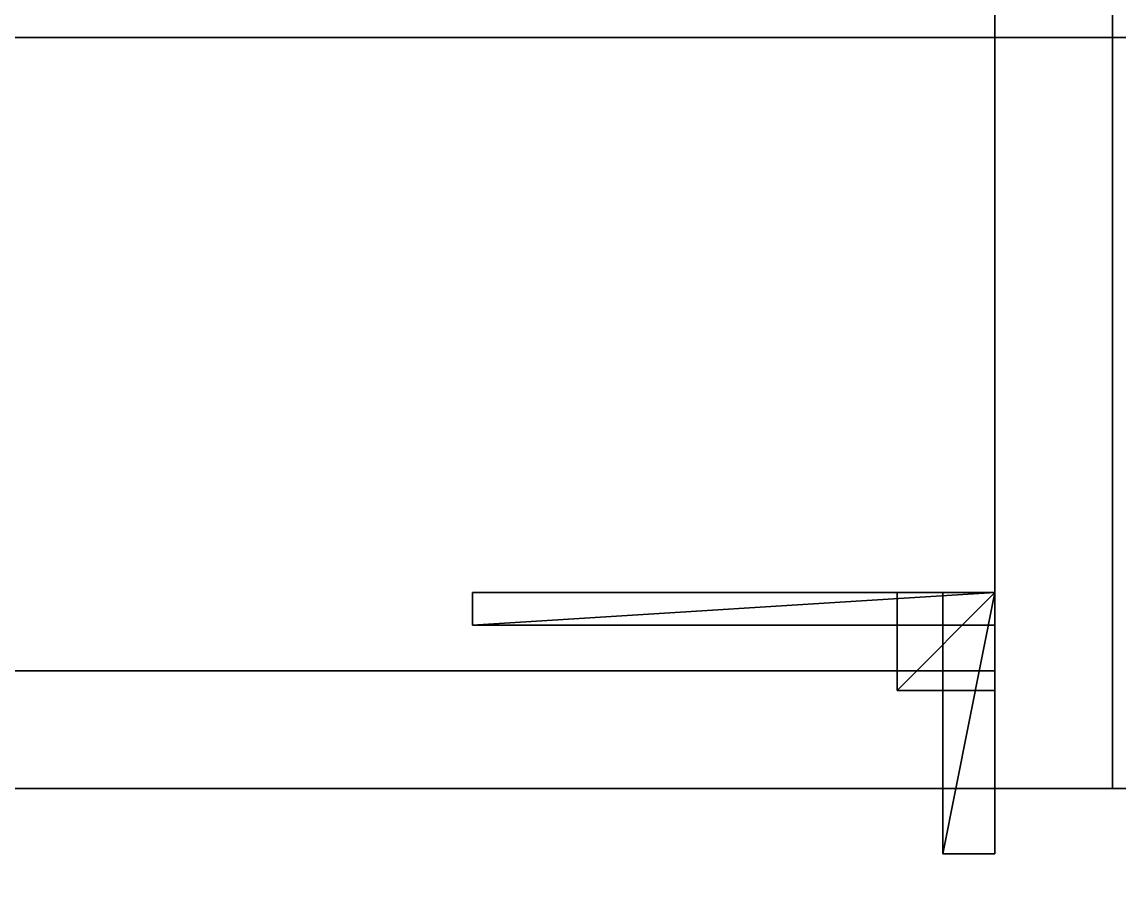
# Model space of a CAD drawing. Extents: x 0 to 6014, y -2453 to 0.
# Drawn here: x 750 to 918, y -1703.9 to -1572.6 of the extents above; entities that cross this region are included whole.
import ezdxf

# ---------------------------------------------------------------- set-up
doc = ezdxf.new("R2010")
doc.units = 0
for name, color, linetype in [('LAYER0', 7, 'CONTINUOUS'), ('LAYER1', 7, 'CONTINUOUS'), ('LAYER509', 7, 'CONTINUOUS'), ('LAYER572', 7, 'CONTINUOUS'), ('LAYER574', 2, 'CONTINUOUS'), ('LAYER575', 7, 'CONTINUOUS'), ('LAYER576', 253, 'CONTINUOUS'), ('LAYER577', 253, 'CONTINUOUS'), ('LAYER578', 253, 'CONTINUOUS'), ('LAYER579', 253, 'CONTINUOUS'), ('LAYER580', 253, 'CONTINUOUS'), ('LAYER581', 253, 'CONTINUOUS'), ('LAYER590', 2, 'CONTINUOUS'), ('LAYER591', 7, 'CONTINUOUS'), ('LAYER592', 253, 'CONTINUOUS'), ('LAYER593', 253, 'CONTINUOUS'), ('LAYER594', 253, 'CONTINUOUS'), ('LAYER595', 253, 'CONTINUOUS'), ('LAYER596', 253, 'CONTINUOUS'), ('LAYER597', 253, 'CONTINUOUS'), ('LAYER606', 7, 'CONTINUOUS'), ('LAYER607', 7, 'CONTINUOUS'), ('LAYER608', 7, 'CONTINUOUS'), ('LAYER609', 7, 'CONTINUOUS'), ('LAYER610', 7, 'CONTINUOUS'), ('LAYER697', 7, 'CONTINUOUS')]:
    doc.layers.add(name, color=color, linetype=linetype)

msp = doc.modelspace()

# ---------------------------------------------------------------- linework, layer by layer
at = {"layer": 'LAYER0'}
for points, invisible_edges in [([(1065, -10), (0, -1840), (0, -10), (1065, -10)], 1), ([(0, -1840), (1065, -10), (1065, -265), (0, -1840)], 5), ([(2107, -1840, 5), (0, -10, 5), (0, -1840, 5), (2107, -1840, 5)], 1), ([(0, -10, 5), (2107, -1840, 5), (1065, -265, 5), (0, -10, 5)], 7), ([(0, -1840), (1065, -265), (2107, -1840), (0, -1840)], 3)]:
    msp.add_3dface(points, dxfattribs=dict(at, invisible_edges=invisible_edges))
at = {"layer": 'LAYER1'}
for points, invisible_edges in [([(0, -1840, 5), (150, -1690, 5), (2107, -1840, 5), (0, -1840, 5)], 3), ([(2107, -1840, 5), (150, -1690, 5), (2257, -1690, 5), (2107, -1840, 5)], 5), ([(150, -1690, 2334), (2257, -1690, 5), (150, -1690, 5), (150, -1690, 2334)], 1), ([(2257, -1690, 5), (150, -1690, 2334), (2257, -1690, 2334), (2257, -1690, 5)], 1)]:
    msp.add_3dface(points, dxfattribs=dict(at, invisible_edges=invisible_edges))
at = {"layer": 'LAYER509', "invisible_edges": 1}
for points in [[(935, -1690, 155), (917, -1490, 155), (935, -1490, 155), (935, -1690, 155)], [(917, -1490, 155), (935, -1690, 155), (917, -1690, 155), (917, -1490, 155)], [(917, -1690, 2293), (935, -1490, 2293), (917, -1490, 2293), (917, -1690, 2293)], [(935, -1490, 2293), (917, -1690, 2293), (935, -1690, 2293), (935, -1490, 2293)], [(917, -1490, 155), (917, -1690, 2293), (917, -1490, 2293), (917, -1490, 155)], [(917, -1690, 2293), (917, -1490, 155), (917, -1690, 155), (917, -1690, 2293)], [(917, -1690, 2293), (935, -1690, 155), (935, -1690, 2293), (917, -1690, 2293)], [(935, -1690, 155), (917, -1690, 2293), (917, -1690, 155), (935, -1690, 155)]]:
    msp.add_3dface(points, dxfattribs=at)
at = {"layer": 'LAYER572', "invisible_edges": 1}
for points in [[(899, -1690, 2293), (899, -1490, 155), (899, -1690, 155), (899, -1690, 2293)], [(899, -1490, 155), (899, -1690, 2293), (899, -1490, 2293), (899, -1490, 155)], [(917, -1690, 155), (899, -1490, 155), (917, -1490, 155), (917, -1690, 155)], [(899, -1490, 155), (917, -1690, 155), (899, -1690, 155), (899, -1490, 155)], [(899, -1690, 2293), (917, -1490, 2293), (899, -1490, 2293), (899, -1690, 2293)], [(917, -1490, 2293), (899, -1690, 2293), (917, -1690, 2293), (917, -1490, 2293)], [(917, -1490, 2293), (917, -1690, 155), (917, -1490, 155), (917, -1490, 2293)], [(917, -1690, 155), (917, -1490, 2293), (917, -1690, 2293), (917, -1690, 155)], [(917, -1690, 155), (899, -1690, 2293), (899, -1690, 155), (917, -1690, 155)], [(899, -1690, 2293), (917, -1690, 155), (917, -1690, 2293), (899, -1690, 2293)]]:
    msp.add_3dface(points, dxfattribs=at)
at = {"layer": 'LAYER574'}
for points in [[(819, -1660, 2239.5), (819, -1665, 2239.5), (819, -1660, 2262.5), (819, -1660, 2239.5)], [(819, -1660, 2262.5), (819, -1665, 2239.5), (819, -1665, 2262.5), (819, -1660, 2262.5)], [(819, -1660, 2262.5), (819, -1665, 2262.5), (899, -1660, 2262.5), (819, -1660, 2262.5)], [(899, -1660, 2262.5), (819, -1665, 2262.5), (899, -1665, 2262.5), (899, -1660, 2262.5)], [(819, -1660, 2262.5), (899, -1660, 2262.5), (819, -1660, 2239.5), (819, -1660, 2262.5)], [(819, -1660, 2239.5), (899, -1660, 2262.5), (899, -1660, 2239.5), (819, -1660, 2239.5)], [(819, -1660, 2239.5), (899, -1660, 2239.5), (819, -1665, 2239.5), (819, -1660, 2239.5)], [(819, -1665, 2239.5), (899, -1660, 2239.5), (899, -1665, 2239.5), (819, -1665, 2239.5)], [(899, -1660, 2262.5), (899, -1665, 2262.5), (899, -1660, 2239.5), (899, -1660, 2262.5)], [(899, -1660, 2239.5), (899, -1665, 2262.5), (899, -1665, 2239.5), (899, -1660, 2239.5)], [(819, -1665, 2239.5), (899, -1665, 2239.5), (819, -1665, 2262.5), (819, -1665, 2239.5)], [(819, -1665, 2262.5), (899, -1665, 2239.5), (899, -1665, 2262.5), (819, -1665, 2262.5)]]:
    msp.add_3dface(points, dxfattribs=at)
at = {"layer": 'LAYER575', "invisible_edges": 1}
for points in [[(899, -1660, 2239.5), (819, -1660, 2262.5), (899, -1660, 2262.5), (899, -1660, 2239.5)], [(819, -1660, 2262.5), (899, -1660, 2239.5), (819, -1660, 2239.5), (819, -1660, 2262.5)], [(899, -1665, 2262.5), (819, -1660, 2262.5), (819, -1665, 2262.5), (899, -1665, 2262.5)], [(819, -1660, 2262.5), (899, -1665, 2262.5), (899, -1660, 2262.5), (819, -1660, 2262.5)], [(819, -1665, 2239.5), (819, -1660, 2262.5), (819, -1660, 2239.5), (819, -1665, 2239.5)], [(819, -1660, 2262.5), (819, -1665, 2239.5), (819, -1665, 2262.5), (819, -1660, 2262.5)], [(899, -1660, 2239.5), (819, -1665, 2239.5), (819, -1660, 2239.5), (899, -1660, 2239.5)], [(819, -1665, 2239.5), (899, -1660, 2239.5), (899, -1665, 2239.5), (819, -1665, 2239.5)], [(899, -1665, 2262.5), (899, -1660, 2239.5), (899, -1660, 2262.5), (899, -1665, 2262.5)], [(899, -1660, 2239.5), (899, -1665, 2262.5), (899, -1665, 2239.5), (899, -1660, 2239.5)], [(819, -1665, 2239.5), (899, -1665, 2262.5), (819, -1665, 2262.5), (819, -1665, 2239.5)], [(899, -1665, 2262.5), (819, -1665, 2239.5), (899, -1665, 2239.5), (899, -1665, 2262.5)]]:
    msp.add_3dface(points, dxfattribs=at)
at = {"layer": 'LAYER576'}
for points in [[(884, -1660, 2247.5), (884, -1675, 2247.5), (884, -1660, 2262.5), (884, -1660, 2247.5)], [(884, -1660, 2262.5), (884, -1675, 2247.5), (884, -1675, 2262.5), (884, -1660, 2262.5)], [(884, -1660, 2262.5), (884, -1675, 2262.5), (899, -1660, 2262.5), (884, -1660, 2262.5)], [(899, -1660, 2262.5), (884, -1675, 2262.5), (899, -1675, 2262.5), (899, -1660, 2262.5)], [(884, -1660, 2262.5), (899, -1660, 2262.5), (884, -1660, 2247.5), (884, -1660, 2262.5)], [(884, -1660, 2247.5), (899, -1660, 2262.5), (899, -1660, 2247.5), (884, -1660, 2247.5)], [(884, -1660, 2247.5), (899, -1660, 2247.5), (884, -1675, 2247.5), (884, -1660, 2247.5)], [(884, -1675, 2247.5), (899, -1660, 2247.5), (899, -1675, 2247.5), (884, -1675, 2247.5)], [(899, -1660, 2262.5), (899, -1675, 2262.5), (899, -1660, 2247.5), (899, -1660, 2262.5)], [(899, -1660, 2247.5), (899, -1675, 2262.5), (899, -1675, 2247.5), (899, -1660, 2247.5)], [(884, -1675, 2247.5), (899, -1675, 2247.5), (884, -1675, 2262.5), (884, -1675, 2247.5)], [(884, -1675, 2262.5), (899, -1675, 2247.5), (899, -1675, 2262.5), (884, -1675, 2262.5)]]:
    msp.add_3dface(points, dxfattribs=at)
at = {"layer": 'LAYER577'}
for points in [[(884, -1660, 2247.5), (884, -1675, 2247.5), (884, -1660, 2262.5), (884, -1660, 2247.5)], [(884, -1660, 2262.5), (884, -1675, 2247.5), (884, -1675, 2262.5), (884, -1660, 2262.5)], [(884, -1660, 2262.5), (884, -1675, 2262.5), (899, -1660, 2262.5), (884, -1660, 2262.5)], [(899, -1660, 2262.5), (884, -1675, 2262.5), (899, -1675, 2262.5), (899, -1660, 2262.5)], [(884, -1660, 2262.5), (899, -1660, 2262.5), (884, -1660, 2247.5), (884, -1660, 2262.5)], [(884, -1660, 2247.5), (899, -1660, 2262.5), (899, -1660, 2247.5), (884, -1660, 2247.5)], [(884, -1660, 2247.5), (899, -1660, 2247.5), (884, -1675, 2247.5), (884, -1660, 2247.5)], [(884, -1675, 2247.5), (899, -1660, 2247.5), (899, -1675, 2247.5), (884, -1675, 2247.5)], [(899, -1660, 2262.5), (899, -1675, 2262.5), (899, -1660, 2247.5), (899, -1660, 2262.5)], [(899, -1660, 2247.5), (899, -1675, 2262.5), (899, -1675, 2247.5), (899, -1660, 2247.5)], [(884, -1675, 2247.5), (899, -1675, 2247.5), (884, -1675, 2262.5), (884, -1675, 2247.5)], [(884, -1675, 2262.5), (899, -1675, 2247.5), (899, -1675, 2262.5), (884, -1675, 2262.5)]]:
    msp.add_3dface(points, dxfattribs=at)
at = {"layer": 'LAYER578'}
for points in [[(884, -1660, 2247.5), (884, -1675, 2247.5), (884, -1660, 2262.5), (884, -1660, 2247.5)], [(884, -1660, 2262.5), (884, -1675, 2247.5), (884, -1675, 2262.5), (884, -1660, 2262.5)], [(884, -1660, 2262.5), (884, -1675, 2262.5), (899, -1660, 2262.5), (884, -1660, 2262.5)], [(899, -1660, 2262.5), (884, -1675, 2262.5), (899, -1675, 2262.5), (899, -1660, 2262.5)], [(884, -1660, 2262.5), (899, -1660, 2262.5), (884, -1660, 2247.5), (884, -1660, 2262.5)], [(884, -1660, 2247.5), (899, -1660, 2262.5), (899, -1660, 2247.5), (884, -1660, 2247.5)], [(884, -1660, 2247.5), (899, -1660, 2247.5), (884, -1675, 2247.5), (884, -1660, 2247.5)], [(884, -1675, 2247.5), (899, -1660, 2247.5), (899, -1675, 2247.5), (884, -1675, 2247.5)], [(899, -1660, 2262.5), (899, -1675, 2262.5), (899, -1660, 2247.5), (899, -1660, 2262.5)], [(899, -1660, 2247.5), (899, -1675, 2262.5), (899, -1675, 2247.5), (899, -1660, 2247.5)], [(884, -1675, 2247.5), (899, -1675, 2247.5), (884, -1675, 2262.5), (884, -1675, 2247.5)], [(884, -1675, 2262.5), (899, -1675, 2247.5), (899, -1675, 2262.5), (884, -1675, 2262.5)]]:
    msp.add_3dface(points, dxfattribs=at)
at = {"layer": 'LAYER579'}
for points in [[(884, -1660, 2247.5), (884, -1675, 2247.5), (884, -1660, 2262.5), (884, -1660, 2247.5)], [(884, -1660, 2262.5), (884, -1675, 2247.5), (884, -1675, 2262.5), (884, -1660, 2262.5)], [(884, -1660, 2262.5), (884, -1675, 2262.5), (899, -1660, 2262.5), (884, -1660, 2262.5)], [(899, -1660, 2262.5), (884, -1675, 2262.5), (899, -1675, 2262.5), (899, -1660, 2262.5)], [(884, -1660, 2262.5), (899, -1660, 2262.5), (884, -1660, 2247.5), (884, -1660, 2262.5)], [(884, -1660, 2247.5), (899, -1660, 2262.5), (899, -1660, 2247.5), (884, -1660, 2247.5)], [(884, -1660, 2247.5), (899, -1660, 2247.5), (884, -1675, 2247.5), (884, -1660, 2247.5)], [(884, -1675, 2247.5), (899, -1660, 2247.5), (899, -1675, 2247.5), (884, -1675, 2247.5)], [(899, -1660, 2262.5), (899, -1675, 2262.5), (899, -1660, 2247.5), (899, -1660, 2262.5)], [(899, -1660, 2247.5), (899, -1675, 2262.5), (899, -1675, 2247.5), (899, -1660, 2247.5)], [(884, -1675, 2247.5), (899, -1675, 2247.5), (884, -1675, 2262.5), (884, -1675, 2247.5)], [(884, -1675, 2262.5), (899, -1675, 2247.5), (899, -1675, 2262.5), (884, -1675, 2262.5)]]:
    msp.add_3dface(points, dxfattribs=at)
at = {"layer": 'LAYER580'}
for points in [[(891, -1660, 2254.5), (891, -1700, 2254.5), (891, -1660, 2262.5), (891, -1660, 2254.5)], [(891, -1660, 2262.5), (891, -1700, 2254.5), (891, -1700, 2262.5), (891, -1660, 2262.5)], [(891, -1660, 2262.5), (891, -1700, 2262.5), (899, -1660, 2262.5), (891, -1660, 2262.5)], [(899, -1660, 2262.5), (891, -1700, 2262.5), (899, -1700, 2262.5), (899, -1660, 2262.5)], [(891, -1660, 2262.5), (899, -1660, 2262.5), (891, -1660, 2254.5), (891, -1660, 2262.5)], [(891, -1660, 2254.5), (899, -1660, 2262.5), (899, -1660, 2254.5), (891, -1660, 2254.5)], [(891, -1660, 2254.5), (899, -1660, 2254.5), (891, -1700, 2254.5), (891, -1660, 2254.5)], [(891, -1700, 2254.5), (899, -1660, 2254.5), (899, -1700, 2254.5), (891, -1700, 2254.5)], [(899, -1660, 2262.5), (899, -1700, 2262.5), (899, -1660, 2254.5), (899, -1660, 2262.5)], [(899, -1660, 2254.5), (899, -1700, 2262.5), (899, -1700, 2254.5), (899, -1660, 2254.5)], [(891, -1700, 2254.5), (899, -1700, 2254.5), (891, -1700, 2262.5), (891, -1700, 2254.5)], [(891, -1700, 2262.5), (899, -1700, 2254.5), (899, -1700, 2262.5), (891, -1700, 2262.5)]]:
    msp.add_3dface(points, dxfattribs=at)
at = {"layer": 'LAYER581'}
for points in [[(819, -1660, 2246.5), (819, -1665, 2246.5), (819, -1660, 2262.5), (819, -1660, 2246.5)], [(819, -1660, 2262.5), (819, -1665, 2246.5), (819, -1665, 2262.5), (819, -1660, 2262.5)], [(819, -1660, 2262.5), (819, -1665, 2262.5), (899, -1660, 2262.5), (819, -1660, 2262.5)], [(899, -1660, 2262.5), (819, -1665, 2262.5), (899, -1665, 2262.5), (899, -1660, 2262.5)], [(819, -1660, 2262.5), (899, -1660, 2262.5), (819, -1660, 2246.5), (819, -1660, 2262.5)], [(819, -1660, 2246.5), (899, -1660, 2262.5), (899, -1660, 2246.5), (819, -1660, 2246.5)], [(819, -1660, 2246.5), (899, -1660, 2246.5), (819, -1665, 2246.5), (819, -1660, 2246.5)], [(819, -1665, 2246.5), (899, -1660, 2246.5), (899, -1665, 2246.5), (819, -1665, 2246.5)], [(899, -1660, 2262.5), (899, -1665, 2262.5), (899, -1660, 2246.5), (899, -1660, 2262.5)], [(899, -1660, 2246.5), (899, -1665, 2262.5), (899, -1665, 2246.5), (899, -1660, 2246.5)], [(819, -1665, 2246.5), (899, -1665, 2246.5), (819, -1665, 2262.5), (819, -1665, 2246.5)], [(819, -1665, 2262.5), (899, -1665, 2246.5), (899, -1665, 2262.5), (819, -1665, 2262.5)]]:
    msp.add_3dface(points, dxfattribs=at)
at = {"layer": 'LAYER590'}
for points in [[(819, -1660, 1183), (819, -1665, 1183), (819, -1660, 1206), (819, -1660, 1183)], [(819, -1660, 1206), (819, -1665, 1183), (819, -1665, 1206), (819, -1660, 1206)], [(819, -1660, 1206), (819, -1665, 1206), (899, -1660, 1206), (819, -1660, 1206)], [(899, -1660, 1206), (819, -1665, 1206), (899, -1665, 1206), (899, -1660, 1206)], [(819, -1660, 1206), (899, -1660, 1206), (819, -1660, 1183), (819, -1660, 1206)], [(819, -1660, 1183), (899, -1660, 1206), (899, -1660, 1183), (819, -1660, 1183)], [(819, -1660, 1183), (899, -1660, 1183), (819, -1665, 1183), (819, -1660, 1183)], [(819, -1665, 1183), (899, -1660, 1183), (899, -1665, 1183), (819, -1665, 1183)], [(899, -1660, 1206), (899, -1665, 1206), (899, -1660, 1183), (899, -1660, 1206)], [(899, -1660, 1183), (899, -1665, 1206), (899, -1665, 1183), (899, -1660, 1183)], [(819, -1665, 1183), (899, -1665, 1183), (819, -1665, 1206), (819, -1665, 1183)], [(819, -1665, 1206), (899, -1665, 1183), (899, -1665, 1206), (819, -1665, 1206)]]:
    msp.add_3dface(points, dxfattribs=at)
at = {"layer": 'LAYER591', "invisible_edges": 1}
for points in [[(899, -1660, 1183), (819, -1660, 1206), (899, -1660, 1206), (899, -1660, 1183)], [(819, -1660, 1206), (899, -1660, 1183), (819, -1660, 1183), (819, -1660, 1206)], [(899, -1665, 1206), (819, -1660, 1206), (819, -1665, 1206), (899, -1665, 1206)], [(819, -1660, 1206), (899, -1665, 1206), (899, -1660, 1206), (819, -1660, 1206)], [(819, -1665, 1183), (819, -1660, 1206), (819, -1660, 1183), (819, -1665, 1183)], [(819, -1660, 1206), (819, -1665, 1183), (819, -1665, 1206), (819, -1660, 1206)], [(899, -1660, 1183), (819, -1665, 1183), (819, -1660, 1183), (899, -1660, 1183)], [(819, -1665, 1183), (899, -1660, 1183), (899, -1665, 1183), (819, -1665, 1183)], [(899, -1665, 1206), (899, -1660, 1183), (899, -1660, 1206), (899, -1665, 1206)], [(899, -1660, 1183), (899, -1665, 1206), (899, -1665, 1183), (899, -1660, 1183)], [(819, -1665, 1183), (899, -1665, 1206), (819, -1665, 1206), (819, -1665, 1183)], [(899, -1665, 1206), (819, -1665, 1183), (899, -1665, 1183), (899, -1665, 1206)]]:
    msp.add_3dface(points, dxfattribs=at)
at = {"layer": 'LAYER592'}
for points in [[(884, -1660, 1191), (884, -1675, 1191), (884, -1660, 1206), (884, -1660, 1191)], [(884, -1660, 1206), (884, -1675, 1191), (884, -1675, 1206), (884, -1660, 1206)], [(884, -1660, 1206), (884, -1675, 1206), (899, -1660, 1206), (884, -1660, 1206)], [(899, -1660, 1206), (884, -1675, 1206), (899, -1675, 1206), (899, -1660, 1206)], [(884, -1660, 1206), (899, -1660, 1206), (884, -1660, 1191), (884, -1660, 1206)], [(884, -1660, 1191), (899, -1660, 1206), (899, -1660, 1191), (884, -1660, 1191)], [(884, -1660, 1191), (899, -1660, 1191), (884, -1675, 1191), (884, -1660, 1191)], [(884, -1675, 1191), (899, -1660, 1191), (899, -1675, 1191), (884, -1675, 1191)], [(899, -1660, 1206), (899, -1675, 1206), (899, -1660, 1191), (899, -1660, 1206)], [(899, -1660, 1191), (899, -1675, 1206), (899, -1675, 1191), (899, -1660, 1191)], [(884, -1675, 1191), (899, -1675, 1191), (884, -1675, 1206), (884, -1675, 1191)], [(884, -1675, 1206), (899, -1675, 1191), (899, -1675, 1206), (884, -1675, 1206)]]:
    msp.add_3dface(points, dxfattribs=at)
at = {"layer": 'LAYER593'}
for points in [[(884, -1660, 1191), (884, -1675, 1191), (884, -1660, 1206), (884, -1660, 1191)], [(884, -1660, 1206), (884, -1675, 1191), (884, -1675, 1206), (884, -1660, 1206)], [(884, -1660, 1206), (884, -1675, 1206), (899, -1660, 1206), (884, -1660, 1206)], [(899, -1660, 1206), (884, -1675, 1206), (899, -1675, 1206), (899, -1660, 1206)], [(884, -1660, 1206), (899, -1660, 1206), (884, -1660, 1191), (884, -1660, 1206)], [(884, -1660, 1191), (899, -1660, 1206), (899, -1660, 1191), (884, -1660, 1191)], [(884, -1660, 1191), (899, -1660, 1191), (884, -1675, 1191), (884, -1660, 1191)], [(884, -1675, 1191), (899, -1660, 1191), (899, -1675, 1191), (884, -1675, 1191)], [(899, -1660, 1206), (899, -1675, 1206), (899, -1660, 1191), (899, -1660, 1206)], [(899, -1660, 1191), (899, -1675, 1206), (899, -1675, 1191), (899, -1660, 1191)], [(884, -1675, 1191), (899, -1675, 1191), (884, -1675, 1206), (884, -1675, 1191)], [(884, -1675, 1206), (899, -1675, 1191), (899, -1675, 1206), (884, -1675, 1206)]]:
    msp.add_3dface(points, dxfattribs=at)
at = {"layer": 'LAYER594'}
for points in [[(884, -1660, 1191), (884, -1675, 1191), (884, -1660, 1206), (884, -1660, 1191)], [(884, -1660, 1206), (884, -1675, 1191), (884, -1675, 1206), (884, -1660, 1206)], [(884, -1660, 1206), (884, -1675, 1206), (899, -1660, 1206), (884, -1660, 1206)], [(899, -1660, 1206), (884, -1675, 1206), (899, -1675, 1206), (899, -1660, 1206)], [(884, -1660, 1206), (899, -1660, 1206), (884, -1660, 1191), (884, -1660, 1206)], [(884, -1660, 1191), (899, -1660, 1206), (899, -1660, 1191), (884, -1660, 1191)], [(884, -1660, 1191), (899, -1660, 1191), (884, -1675, 1191), (884, -1660, 1191)], [(884, -1675, 1191), (899, -1660, 1191), (899, -1675, 1191), (884, -1675, 1191)], [(899, -1660, 1206), (899, -1675, 1206), (899, -1660, 1191), (899, -1660, 1206)], [(899, -1660, 1191), (899, -1675, 1206), (899, -1675, 1191), (899, -1660, 1191)], [(884, -1675, 1191), (899, -1675, 1191), (884, -1675, 1206), (884, -1675, 1191)], [(884, -1675, 1206), (899, -1675, 1191), (899, -1675, 1206), (884, -1675, 1206)]]:
    msp.add_3dface(points, dxfattribs=at)
at = {"layer": 'LAYER595'}
for points in [[(884, -1660, 1191), (884, -1675, 1191), (884, -1660, 1206), (884, -1660, 1191)], [(884, -1660, 1206), (884, -1675, 1191), (884, -1675, 1206), (884, -1660, 1206)], [(884, -1660, 1206), (884, -1675, 1206), (899, -1660, 1206), (884, -1660, 1206)], [(899, -1660, 1206), (884, -1675, 1206), (899, -1675, 1206), (899, -1660, 1206)], [(884, -1660, 1206), (899, -1660, 1206), (884, -1660, 1191), (884, -1660, 1206)], [(884, -1660, 1191), (899, -1660, 1206), (899, -1660, 1191), (884, -1660, 1191)], [(884, -1660, 1191), (899, -1660, 1191), (884, -1675, 1191), (884, -1660, 1191)], [(884, -1675, 1191), (899, -1660, 1191), (899, -1675, 1191), (884, -1675, 1191)], [(899, -1660, 1206), (899, -1675, 1206), (899, -1660, 1191), (899, -1660, 1206)], [(899, -1660, 1191), (899, -1675, 1206), (899, -1675, 1191), (899, -1660, 1191)], [(884, -1675, 1191), (899, -1675, 1191), (884, -1675, 1206), (884, -1675, 1191)], [(884, -1675, 1206), (899, -1675, 1191), (899, -1675, 1206), (884, -1675, 1206)]]:
    msp.add_3dface(points, dxfattribs=at)
at = {"layer": 'LAYER596'}
for points in [[(891, -1660, 1198), (891, -1700, 1198), (891, -1660, 1206), (891, -1660, 1198)], [(891, -1660, 1206), (891, -1700, 1198), (891, -1700, 1206), (891, -1660, 1206)], [(891, -1660, 1206), (891, -1700, 1206), (899, -1660, 1206), (891, -1660, 1206)], [(899, -1660, 1206), (891, -1700, 1206), (899, -1700, 1206), (899, -1660, 1206)], [(891, -1660, 1206), (899, -1660, 1206), (891, -1660, 1198), (891, -1660, 1206)], [(891, -1660, 1198), (899, -1660, 1206), (899, -1660, 1198), (891, -1660, 1198)], [(891, -1660, 1198), (899, -1660, 1198), (891, -1700, 1198), (891, -1660, 1198)], [(891, -1700, 1198), (899, -1660, 1198), (899, -1700, 1198), (891, -1700, 1198)], [(899, -1660, 1206), (899, -1700, 1206), (899, -1660, 1198), (899, -1660, 1206)], [(899, -1660, 1198), (899, -1700, 1206), (899, -1700, 1198), (899, -1660, 1198)], [(891, -1700, 1198), (899, -1700, 1198), (891, -1700, 1206), (891, -1700, 1198)], [(891, -1700, 1206), (899, -1700, 1198), (899, -1700, 1206), (891, -1700, 1206)]]:
    msp.add_3dface(points, dxfattribs=at)
at = {"layer": 'LAYER597'}
for points in [[(819, -1660, 1190), (819, -1665, 1190), (819, -1660, 1206), (819, -1660, 1190)], [(819, -1660, 1206), (819, -1665, 1190), (819, -1665, 1206), (819, -1660, 1206)], [(819, -1660, 1206), (819, -1665, 1206), (899, -1660, 1206), (819, -1660, 1206)], [(899, -1660, 1206), (819, -1665, 1206), (899, -1665, 1206), (899, -1660, 1206)], [(819, -1660, 1206), (899, -1660, 1206), (819, -1660, 1190), (819, -1660, 1206)], [(819, -1660, 1190), (899, -1660, 1206), (899, -1660, 1190), (819, -1660, 1190)], [(819, -1660, 1190), (899, -1660, 1190), (819, -1665, 1190), (819, -1660, 1190)], [(819, -1665, 1190), (899, -1660, 1190), (899, -1665, 1190), (819, -1665, 1190)], [(899, -1660, 1206), (899, -1665, 1206), (899, -1660, 1190), (899, -1660, 1206)], [(899, -1660, 1190), (899, -1665, 1206), (899, -1665, 1190), (899, -1660, 1190)], [(819, -1665, 1190), (899, -1665, 1190), (819, -1665, 1206), (819, -1665, 1190)], [(819, -1665, 1206), (899, -1665, 1190), (899, -1665, 1206), (819, -1665, 1206)]]:
    msp.add_3dface(points, dxfattribs=at)
at = {"layer": 'LAYER606', "invisible_edges": 1}
for points in [[(265, -1690, 156), (899, -1490, 156), (899, -1690, 156), (265, -1690, 156)], [(899, -1490, 156), (265, -1690, 156), (265, -1490, 156), (899, -1490, 156)], [(265, -1490, 174), (899, -1690, 174), (899, -1490, 174), (265, -1490, 174)], [(899, -1690, 174), (265, -1490, 174), (265, -1690, 174), (899, -1690, 174)], [(899, -1690, 174), (899, -1490, 156), (899, -1490, 174), (899, -1690, 174)], [(899, -1490, 156), (899, -1690, 174), (899, -1690, 156), (899, -1490, 156)], [(899, -1690, 174), (265, -1690, 156), (899, -1690, 156), (899, -1690, 174)], [(265, -1690, 156), (899, -1690, 174), (265, -1690, 174), (265, -1690, 156)]]:
    msp.add_3dface(points, dxfattribs=at)
at = {"layer": 'LAYER607', "invisible_edges": 1}
for points in [[(899, -1690, 2292), (265, -1490, 2292), (265, -1690, 2292), (899, -1690, 2292)], [(265, -1490, 2292), (899, -1690, 2292), (899, -1490, 2292), (265, -1490, 2292)], [(899, -1490, 2274), (265, -1690, 2274), (265, -1490, 2274), (899, -1490, 2274)], [(265, -1690, 2274), (899, -1490, 2274), (899, -1690, 2274), (265, -1690, 2274)], [(899, -1690, 2292), (899, -1490, 2274), (899, -1490, 2292), (899, -1690, 2292)], [(899, -1490, 2274), (899, -1690, 2292), (899, -1690, 2274), (899, -1490, 2274)], [(265, -1690, 2274), (899, -1690, 2292), (265, -1690, 2292), (265, -1690, 2274)], [(899, -1690, 2292), (265, -1690, 2274), (899, -1690, 2274), (899, -1690, 2292)]]:
    msp.add_3dface(points, dxfattribs=at)
at = {"layer": 'LAYER608', "invisible_edges": 1}
for points in [[(265, -1672, 1095), (899, -1690, 1095), (265, -1690, 1095), (265, -1672, 1095)], [(899, -1690, 1095), (265, -1672, 1095), (899, -1672, 1095), (899, -1690, 1095)], [(899, -1672, 1215), (265, -1690, 1215), (899, -1690, 1215), (899, -1672, 1215)], [(265, -1690, 1215), (899, -1672, 1215), (265, -1672, 1215), (265, -1690, 1215)], [(265, -1672, 1095), (899, -1672, 1215), (899, -1672, 1095), (265, -1672, 1095)], [(899, -1672, 1215), (265, -1672, 1095), (265, -1672, 1215), (899, -1672, 1215)], [(899, -1672, 1215), (899, -1690, 1095), (899, -1672, 1095), (899, -1672, 1215)], [(899, -1690, 1095), (899, -1672, 1215), (899, -1690, 1215), (899, -1690, 1095)], [(265, -1690, 1215), (899, -1690, 1095), (899, -1690, 1215), (265, -1690, 1215)], [(899, -1690, 1095), (265, -1690, 1215), (265, -1690, 1095), (899, -1690, 1095)]]:
    msp.add_3dface(points, dxfattribs=at)
at = {"layer": 'LAYER609', "invisible_edges": 1}
for points in [[(265, -1672, 2154), (899, -1690, 2154), (265, -1690, 2154), (265, -1672, 2154)], [(899, -1690, 2154), (265, -1672, 2154), (899, -1672, 2154), (899, -1690, 2154)], [(899, -1672, 2274), (265, -1690, 2274), (899, -1690, 2274), (899, -1672, 2274)], [(265, -1690, 2274), (899, -1672, 2274), (265, -1672, 2274), (265, -1690, 2274)], [(265, -1672, 2154), (899, -1672, 2274), (899, -1672, 2154), (265, -1672, 2154)], [(899, -1672, 2274), (265, -1672, 2154), (265, -1672, 2274), (899, -1672, 2274)], [(899, -1672, 2274), (899, -1690, 2154), (899, -1672, 2154), (899, -1672, 2274)], [(899, -1690, 2154), (899, -1672, 2274), (899, -1690, 2274), (899, -1690, 2154)], [(265, -1690, 2274), (899, -1690, 2154), (899, -1690, 2274), (265, -1690, 2274)], [(899, -1690, 2154), (265, -1690, 2274), (265, -1690, 2154), (899, -1690, 2154)]]:
    msp.add_3dface(points, dxfattribs=at)
at = {"layer": 'LAYER610', "invisible_edges": 1}
for points in [[(899, -1690, 407), (265, -1510, 407), (265, -1690, 407), (899, -1690, 407)], [(265, -1510, 407), (899, -1690, 407), (899, -1510, 407), (265, -1510, 407)], [(899, -1510, 389), (265, -1690, 389), (265, -1510, 389), (899, -1510, 389)], [(265, -1690, 389), (899, -1510, 389), (899, -1690, 389), (265, -1690, 389)], [(899, -1690, 407), (899, -1510, 389), (899, -1510, 407), (899, -1690, 407)], [(899, -1510, 389), (899, -1690, 407), (899, -1690, 389), (899, -1510, 389)], [(265, -1690, 389), (899, -1690, 407), (265, -1690, 407), (265, -1690, 389)], [(899, -1690, 407), (265, -1690, 389), (899, -1690, 389), (899, -1690, 407)]]:
    msp.add_3dface(points, dxfattribs=at)
at = {"layer": 'LAYER697', "invisible_edges": 1}
for points in [[(2257, -1575, 5), (150, -1690, 5), (150, -1575, 5), (2257, -1575, 5)], [(150, -1690, 5), (2257, -1575, 5), (2257, -1690, 5), (150, -1690, 5)], [(150, -1575, 155), (2257, -1575, 5), (150, -1575, 5), (150, -1575, 155)], [(2257, -1575, 5), (150, -1575, 155), (2257, -1575, 155), (2257, -1575, 5)], [(2257, -1690, 155), (150, -1575, 155), (150, -1690, 155), (2257, -1690, 155)], [(150, -1575, 155), (2257, -1690, 155), (2257, -1575, 155), (150, -1575, 155)], [(2257, -1690, 155), (150, -1690, 5), (2257, -1690, 5), (2257, -1690, 155)], [(150, -1690, 5), (2257, -1690, 155), (150, -1690, 155), (150, -1690, 5)]]:
    msp.add_3dface(points, dxfattribs=at)

# ---------------------------------------------------------------- meshes
at = {"layer": 'LAYER1'}
mesh = msp.add_polymesh((11, 2), dxfattribs=at)
for k, corner in enumerate([(2257, -1690, 2334), (2257, -2453, 2334), (150, -1690, 2334), (2257, -1690, 2334), (150, -160, 2334), (150, -1690, 2334), (915, -160, 2334), (150, -160, 2334), (915, -415, 2334), (915, -160, 2334), (1660, -415, 2334), (915, -415, 2334), (1660, -150, 2334), (1660, -415, 2334), (4435, -150, 2334), (1660, -150, 2334), (4435, -790, 2334), (4435, -150, 2334), (6013.688, -790, 2334), (4435, -790, 2334), (6013.688, -640, 2334), (4585, -640, 2334)]):
    mesh.set_mesh_vertex(divmod(k, 2), corner)

doc.saveas('drawing.dxf')
